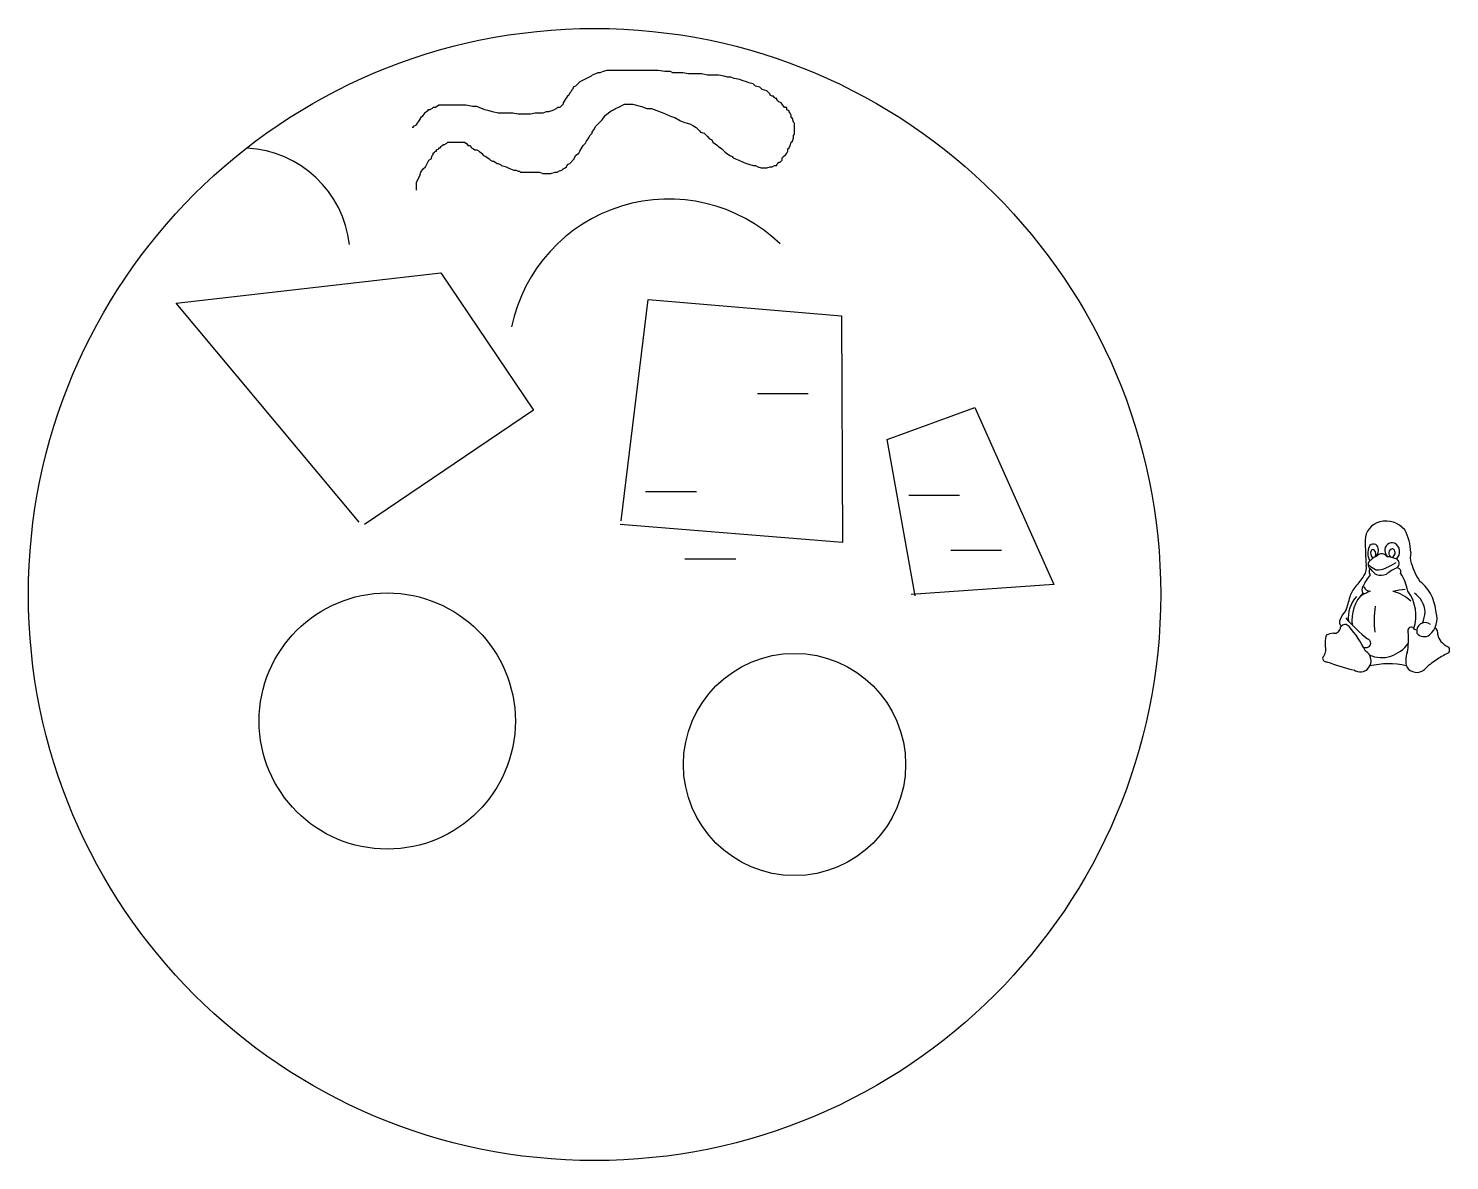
# Model space of a CAD drawing. Header units: millimetres. Extents: x 5 to 284, y 5 to 228.
import ezdxf

# ---------------------------------------------------------------- set-up
doc = ezdxf.new("R2010")
doc.units = ezdxf.units.MM
doc.layers.get('0').update_dxf_attribs({"true_color": 0xffffff})

# ---------------------------------------------------------------- blocks, each defined once
blk = doc.blocks.new('TUX')
at = {"color": 0, "linetype": 'Continuous'}
for centre, radius, start, end in [((12.727015, 26.404627), 3.931872, 105.141426, 177.151825), ((12.877937, 25.504308), 4.841184, 39.750774, 104.082336), ((8.204839, 23.946774), 9.598502, 1.511741, 28.998495), ((1481.349976, 84.25), 1473.678101, 182.241974, 182.432632), ((12.480625, 24.056663), 3.137497, 156.653992, 208.87178), ((10.455556, 24.883333), 0.951623, 7.042039, 154.03331), ((14.115116, 24.682558), 1.417522, 70.849289, 190.29921), ((13.670968, 24.309677), 1.938398, 311.96637, 62.028458), ((10.383333, 21.797619), 0.988167, 116.205345, 233.820374), ((11.1, 24), 1.204159, 150.122559, 232.263321), ((12.375, 20.325), 3.385447, 110.308441, 135.823502), ((10.31601, 24.450404), 0.3, 63.315994, 150.122559), ((10.057895, 23.936842), 0.874777, 344.291351, 63.315994), ((9.106971, 23.999931), 1.817941, 337.953156, 350.503693), ((9.35, 24.65), 2.079663, 324.260376, 9.688787), ((12.1, 22.7), 1.204159, 30.362411, 138.366455), ((15.264609, 24.871906), 2.582419, 188.835068, 217.230103), ((13.217642, 19.648994), 3.660514, 62.638962, 91.23098), ((14.35, 24), 0.901388, 103.180428, 235.625168), ((13.75, 24.1), 0.970824, 291.832794, 46.369446), ((14.212873, 24.585545), 0.3, 46.369446, 103.180428), ((14.514286, 21.992857), 0.98574, 308.966309, 66.964958), ((21.393749, 23.31875), 3.700222, 166.221954, 199.230667), ((-2, 26.016667), 12.390868, 316.580536, 328.811554), ((18.902382, 12.683333), 11.554232, 141.980042, 155.362579), ((6.4375, 21.1), 2.631807, 325.253204, 13.178191), ((10.6, 20.4), 1, 143.130096, 216.869904), ((12.786364, 24.913636), 4.525524, 225.244156, 244.809341), ((5.35, 15.95), 6.730899, 38.746292, 48.61388), ((11.379521, 20.788561), 1, 218.746292, 251.565079), ((10.987847, 21.089974), 0.3, 244.809341, 261.619019), ((11.4, 23.8875), 3.127724, 261.619019, 300.32196), ((11.95, 22.5), 2.804015, 251.565079, 291.991119), ((13.130515, 20.928682), 0.3, 110.92012, 120.32196), ((18.999159, 12.557426), 9.481734, 114.49633, 129.250107), ((9.878571, 29.435715), 8.807401, 290.920135, 304.759796), ((14.945522, 21.459683), 0.3, 294.032593, 308.966309), ((15.15, 20.4), 0.715891, 335.224854, 77.905243), ((7.194444, 14.627778), 10.198078, 11.150778, 32.452042), ((28.341782, 24.829452), 10.792622, 194.64917, 215.906265), ((10.541667, 14.083333), 4.921079, 136.02916, 164.481079), ((9.3, 16.85), 1.11018, 144.162354, 215.837646), ((9.797368, 17.889474), 1.293552, 202.234314, 274.55069), ((16.96, 7.94), 8.963772, 91.662132, 107.262512), ((14.31, 11.81), 8.528787, 27.135887, 51.665436), ((-3.8, 16.930769), 9.721278, 334.85437, 350.940155), ((11.869565, 11.278261), 6.369602, 138.486633, 185.200317), ((13.725, 10.925), 7.495415, 135.270264, 187.859848), ((15.05, 3.8), 13.797192, 111.917084, 121.21302), ((12.872414, 9.696552), 6.951612, 44.859322, 78.149399), ((10.674468, 11.73617), 8.13876, 341.889526, 36.699142), ((15.85, 12.25), 4.756574, 3.012788, 56.142891), ((10.25, 10.75), 12.658001, 7.489953, 23.020285), ((10.525, 8.1875), 7.197276, 140.143463, 156.997406), ((27.143257, 30.218538), 29.124475, 220.509583, 232.218262), ((32.492105, 10.623684), 21.895338, 172.187378, 185.56601), ((11.6875, 13.36875), 8.954741, 339.926117, 354.432648), ((18.777632, 11.196382), 4.198588, 310.421143, 16.658829), ((2.771429, 9.507143), 1.228592, 261.565582, 359.666901), ((4.983333, 10.5), 1.193152, 155.224854, 224.077087), ((4.883766, 8.975974), 1.027446, 37.398586, 149.334335), ((-12.5, -6), 23.970816, 26.778839, 40.601295), ((3.2, 7.2), 14.159802, 349.007477, 5.267697), ((17.85, 8.85), 0.65192, 57.528809, 212.471191), ((19.23476, 10.310894), 1.37857, 221.3573, 258.974304), ((20.632561, 8.701226), 1.681142, 50.583836, 193.807632), ((21.924999, 8.325), 1.219119, 344.538788, 58.775948), ((-0.926087, 5.030435), 2.039149, 314.263245, 19.168976), ((6.05, 6.35), 5.09166, 162.276764, 187.334381), ((2.839474, 4.744737), 3.555778, 94.003441, 117.456375), ((9.069469, 6.360619), 0.870462, 278.624359, 74.6427), ((11.572222, 10.527778), 7.119097, 289.085358, 323.568298), ((20.40366, 9.430488), 1.802293, 218.847504, 307.466949), ((25.43125, 8.2875), 2.348911, 187.030472, 222.519806), ((28.475, 11.5625), 6.815022, 225.520187, 239.342636), ((24.637501, 5), 0.788293, 297.377716, 62.622295), ((1.185714, 3.4), 0.709268, 166.12233, 279.272614), ((8.943042, 9.193164), 3.702093, 263.500458, 273.980042), ((7.759524, 2.888095), 2.226222, 321.426331, 59.183372), ((12.100943, 9.04434), 5.54434, 243.687195, 288.934387), ((20.77676, 2.966901), 3.983586, 157.365326, 198.543854), ((27.612499, -5.518749), 9.784133, 119.463425, 136.630661), ((28.940781, -4.880551), 9.990609, 113.231583, 127.926872), ((15.269231, 38.85), 38.755154, 248.872269, 256.922272), ((7.840476, 2.819048), 2.119883, 234.185532, 321.521088), ((13.4, -13.1625), 15.463793, 76.918594, 103.712036), ((18.957018, 2.899123), 2.295172, 211.49704, 312.242767)]:
    blk.add_arc(centre, radius, start, end, dxfattribs=at)

msp = doc.modelspace()

# ---------------------------------------------------------------- linework, layer by layer
at = {"color": 176, "true_color": 0x00004c}
for p, q in [((33.88, 173.91), (85.88, 179.91)), ((85.88, 179.91), (104.13, 152.91)), ((69.88, 130.91), (33.88, 173.91)), ((121.38, 131.16), (126.63, 174.66)), ((126.63, 174.66), (164.63, 171.41)), ((164.63, 171.41), (164.88, 126.91)), ((148.13, 156.16), (158.13, 156.16)), ((104.13, 152.91), (70.88, 130.41)), ((173.63, 147.16), (190.88, 153.41)), ((190.88, 153.41), (206.38, 118.66)), ((179.13, 116.41), (173.63, 147.16)), ((126.13, 136.91), (136.13, 136.91)), ((177.88, 136.16), (187.88, 136.16)), ((164.88, 126.91), (121.13, 130.41)), ((133.88, 123.66), (143.88, 123.66)), ((186.13, 125.41), (196.13, 125.41)), ((206.38, 118.66), (178.38, 116.66))]:
    msp.add_line(p, q, dxfattribs=at)
msp.add_lwpolyline([(81.13, 196.13), (81.13, 196.57), (81.13, 196.79), (81.13, 197.23), (81.13, 197.45), (81.13, 197.67), (81.35, 198.11), (81.79, 198.99), (82.01, 199.65), (82.45, 200.31), (82.89, 200.75), (83.33, 201.63), (83.55, 202.07), (83.99, 202.29), (84.21, 202.95), (84.43, 203.17), (84.43, 203.39), (84.65, 203.61), (84.87, 203.83), (85.09, 203.83), (85.09, 204.05), (85.53, 204.27), (85.53, 204.49), (85.75, 204.49), (85.97, 204.71), (86.19, 204.93), (86.41, 205.15), (86.63, 205.15), (87.07, 205.36), (87.29, 205.58), (87.51, 205.58), (87.73, 205.58), (87.95, 205.58), (88.17, 205.58), (88.39, 205.58), (88.83, 205.58), (89.05, 205.58), (89.27, 205.58), (89.49, 205.58), (89.71, 205.58), (90.15, 205.58), (90.59, 205.58), (90.81, 205.36), (91.03, 205.36), (91.03, 205.15), (91.25, 205.15), (91.25, 204.93), (91.47, 204.93), (91.69, 204.93), (91.91, 204.49), (92.35, 204.27), (92.57, 204.05), (92.79, 204.05), (93.01, 204.05), (93.45, 203.83), (93.89, 203.39), (94.33, 202.95), (94.77, 202.73), (95.43, 202.29), (95.65, 202.07), (96.09, 201.85), (96.31, 201.85), (96.97, 201.41), (97.19, 201.41), (97.63, 201.19), (97.85, 200.97), (98.72, 200.75), (99.16, 200.53), (99.6, 200.31), (100.26, 200.09), (100.7, 200.09), (101.14, 199.87), (101.36, 199.87), (101.58, 199.65), (102.02, 199.65), (102.68, 199.65), (103.12, 199.65), (103.34, 199.65), (104.22, 199.65), (104.44, 199.65), (104.88, 199.65), (105.32, 199.65), (105.98, 199.43), (106.42, 199.43), (106.86, 199.43), (107.08, 199.43), (107.52, 199.43), (108.4, 199.65), (108.84, 199.65), (109.06, 199.87), (109.72, 200.09), (109.94, 200.31), (110.38, 200.53), (110.6, 200.75), (110.82, 201.19), (111.26, 201.41), (112.14, 202.29), (112.36, 202.95), (113.02, 203.39), (113.24, 203.83), (113.9, 204.93), (114.34, 205.36), (114.56, 205.8), (115, 206.46), (115.22, 206.9), (115.66, 207.34), (115.66, 207.56), (116.09, 208.22), (116.31, 208.66), (116.75, 209.1), (117.41, 209.76), (117.63, 209.98), (118.07, 210.64), (118.29, 210.86), (119.39, 211.74), (119.83, 211.96), (120.27, 212.18), (121.15, 212.62), (121.59, 212.84), (122.03, 213.06), (122.47, 213.06), (122.69, 213.06), (123.13, 213.06), (123.57, 213.06), (125.33, 212.62), (126.43, 212.18), (127.31, 212.18), (129.73, 211.3), (130.61, 210.86), (131.27, 210.64), (131.93, 210.42), (133.03, 209.76), (133.69, 209.54), (135, 209.1), (135.44, 208.88), (136.1, 208.44), (136.54, 208), (136.76, 207.78), (136.98, 207.56), (137.64, 207.34), (137.86, 207.12), (138.3, 206.68), (138.74, 206.24), (139.18, 206.02), (139.4, 205.58), (140.28, 204.93), (140.5, 204.71), (141.16, 204.27), (141.82, 203.61), (142.04, 203.39), (142.7, 202.95), (143.14, 202.73), (143.36, 202.51), (143.8, 202.29), (144.46, 202.07), (145.34, 201.63), (146, 201.41), (147.32, 200.97), (147.76, 200.97), (148.2, 200.75), (148.86, 200.53), (149.3, 200.53), (149.52, 200.53), (149.96, 200.53), (150.62, 200.75), (151.06, 200.75), (151.5, 200.97), (151.72, 200.97), (151.93, 200.97), (151.93, 201.19), (152.15, 201.41), (152.37, 201.63), (152.59, 201.63), (153.03, 202.07), (153.03, 202.51), (153.25, 202.73), (153.69, 203.17), (153.91, 203.39), (154.13, 203.83), (154.13, 204.27), (154.35, 204.49), (154.57, 204.93), (154.79, 205.58), (155.01, 205.8), (155.23, 206.46), (155.23, 206.9), (155.45, 207.12), (155.45, 207.56), (155.45, 207.78), (155.45, 208), (155.45, 208.44), (155.45, 208.66), (155.45, 209.32), (155.23, 209.54), (155.01, 210.2), (154.79, 210.42), (154.79, 210.86), (154.57, 211.3), (154.35, 211.52), (154.35, 211.74), (153.91, 211.96), (153.91, 212.4), (153.47, 212.4), (153.03, 213.06), (152.81, 213.28), (152.37, 213.5), (152.15, 213.72), (151.93, 213.94), (151.93, 214.16), (151.72, 214.16), (151.5, 214.38), (151.28, 214.6), (151.06, 214.6), (150.62, 214.82), (150.62, 215.04), (150.18, 215.48), (149.96, 215.7), (149.08, 215.92), (148.64, 216.36), (147.76, 216.58), (147.32, 217.02), (146.44, 217.24), (146, 217.46), (145.12, 217.68), (144.68, 217.9), (143.58, 218.12), (142.92, 218.34), (142.26, 218.34), (141.6, 218.56), (140.5, 218.78), (139.84, 218.78), (139.18, 218.78), (138.74, 218.78), (138.3, 218.78), (137.2, 219), (136.76, 219), (135.88, 219), (135.44, 219), (134.56, 219), (133.47, 219.22), (132.81, 219.22), (131.49, 219.22), (131.05, 219.44), (129.95, 219.44), (128.63, 219.66), (127.53, 219.66), (125.99, 219.66), (124.23, 219.66), (123.35, 219.66), (121.59, 219.66), (120.71, 219.66), (119.39, 219.66), (118.51, 219.66), (117.85, 219.44), (117.19, 219.22), (116.75, 219.22), (116.31, 219), (115.66, 218.78), (115.44, 218.56), (114.56, 218.12), (114.12, 217.9), (113.24, 217.46), (112.58, 216.8), (112.36, 216.58), (111.92, 216.36), (111.92, 216.14), (111.7, 215.92), (111.48, 215.48), (111.26, 215.26), (111.04, 214.82), (110.82, 214.6), (110.38, 213.94), (109.94, 213.28), (109.94, 213.06), (109.28, 212.4), (108.84, 212.4), (108.62, 212.18), (108.18, 211.96), (107.74, 211.74), (107.08, 211.52), (106.64, 211.52), (105.98, 211.3), (105.76, 211.3), (104.88, 211.3), (104.44, 211.3), (103.56, 211.08), (102.46, 211.08), (102.02, 211.08), (101.14, 211.08), (100.04, 211.3), (99.6, 211.3), (98.72, 211.3), (98.28, 211.3), (97.19, 211.3), (96.09, 211.52), (95.43, 211.74), (94.55, 211.96), (93.45, 212.4), (93.01, 212.62), (92.13, 212.62), (90.81, 212.84), (90.37, 212.84), (89.05, 212.84), (88.17, 212.84), (87.51, 212.84), (86.41, 212.84), (85.97, 212.84), (85.53, 212.84), (84.87, 212.4), (84.43, 212.4), (84.21, 212.18), (83.77, 211.96), (83.33, 211.96), (83.33, 211.74), (83.11, 211.52), (82.67, 211.3), (82.23, 210.64), (82.01, 210.42), (81.57, 209.76), (81.13, 209.1), (80.91, 208.88), (80.47, 208.66), (80.47, 208.44), (80.26, 208.44)], dxfattribs=at)
for centre, radius in [((116.13, 116.66), 111.27), ((75.38, 91.79), 25.18), ((155.43, 83.25), 21.84)]:
    msp.add_circle(centre, radius, dxfattribs=at)
for centre, radius, start, end in [((46.61, 182.94), 21.51, 6.6613, 86.8202), ((130.7, 162.86), 31.55, 46.0608, 168.2117)]:
    msp.add_arc(centre, radius, start, end, dxfattribs=at)

# ---------------------------------------------------------------- block references
msp.add_blockref('TUX', (258.75, 100.75), dxfattribs=at)

doc.saveas('drawing.dxf')
